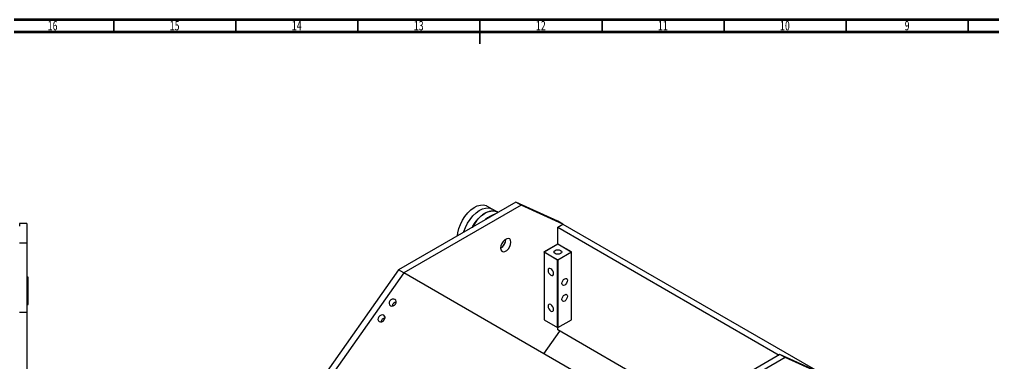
# Model space of a CAD drawing. Header units: millimetres. Extents: x 15 to 1192, y 5 to 836.
# Drawn here: x 410.8 to 809.9, y 695.1 to 836 of the extents above; entities that cross this region are included whole.
import ezdxf

# ---------------------------------------------------------------- set-up
doc = ezdxf.new("R2010")
doc.units = ezdxf.units.MM
doc.styles.add('SLDTEXTSTYLE0', font='TXT', dxfattribs={"width": 0.75})

msp = doc.modelspace()

# ---------------------------------------------------------------- linework, layer by layer
at = {"color": 7, "linetype": 'Continuous', "lineweight": 70}
for p, q in [((15, 836), (1184, 836)), ((20, 831), (1179, 831))]:
    msp.add_line(p, q, dxfattribs=at)
at = {"color": 7, "linetype": 'Continuous', "lineweight": 35}
for p, q in [((449.5, 831), (449.5, 836)), ((499.5, 831), (499.5, 836)), ((549.5, 831), (549.5, 836)), ((599.5, 836), (599.5, 826)), ((599.5, 831), (599.5, 836)), ((649.5, 831), (649.5, 836)), ((699.5, 831), (699.5, 836)), ((749.5, 831), (749.5, 836)), ((799.5, 831), (799.5, 836))]:
    msp.add_line(p, q, dxfattribs=at)
at = {"color": 7, "linetype": 'Continuous', "lineweight": 25}
for p, q in [((614.21, 761.22), (566.18, 733.5)), ((616.33, 760), (568.3, 732.27)), ((604.46, 758.4), (602.33, 759.63)), ((606.58, 757.18), (604.46, 758.4)), ((616.33, 760), (614.21, 761.22)), ((631.36, 753.45), (614.21, 761.22)), ((633.48, 752.22), (616.33, 760)), ((606.89, 757), (606.58, 757.18)), ((413.84, 752.45), (410.84, 752.45)), ((410.84, 752.45), (410.84, 751.39)), ((413.84, 752.45), (413.84, 744.47)), ((633.48, 752.22), (631.36, 753.45)), ((631.36, 751), (633.48, 752.22)), ((631.36, 751), (722.12, 698.61)), ((631.36, 744), (631.36, 751)), ((633.48, 752.22), (739.54, 690.99)), ((413.84, 744.47), (410.84, 744.47)), ((413.84, 744.47), (413.84, 716.03)), ((631.31, 743.98), (625.79, 740.8)), ((631.36, 743.98), (625.84, 740.79)), ((636.87, 740.79), (631.36, 743.98)), ((636.92, 740.8), (631.41, 743.98)), ((625.74, 740.71), (625.74, 713.11)), ((631.29, 737.49), (625.77, 740.67)), ((625.77, 740.67), (625.77, 713.07)), ((625.84, 740.79), (631.36, 737.61)), ((631.36, 737.61), (636.87, 740.79)), ((636.94, 740.67), (631.43, 737.49)), ((636.94, 713.07), (636.94, 740.67)), ((636.97, 713.11), (636.97, 740.71)), ((631.29, 709.89), (631.29, 737.49)), ((631.43, 737.49), (631.43, 709.89)), ((414.44, 730.55), (413.84, 730.55)), ((414.44, 719.67), (414.44, 730.55)), ((566.18, 733.5), (508.65, 652.11)), ((568.3, 732.27), (510.77, 650.89)), ((568.34, 732.25), (510.81, 650.87)), ((568.3, 732.27), (566.18, 733.5)), ((674.37, 671.04), (568.34, 732.25)), ((413.84, 719.35), (414.44, 719.35)), ((414.44, 719.35), (414.44, 719.67)), ((413.84, 716.03), (410.84, 716.03)), ((413.84, 716.03), (413.84, 605.04)), ((625.77, 713.07), (631.29, 709.89)), ((625.79, 713.03), (631.31, 709.84)), ((631.41, 709.84), (636.92, 713.03)), ((631.43, 709.89), (636.94, 713.07)), ((625.71, 699.13), (632.25, 708.37)), ((631.36, 708.88), (631.36, 709.83)), ((685.64, 677.55), (631.36, 708.88)), ((722.4, 698.77), (674.37, 671.04)), ((724.52, 697.54), (722.4, 698.77)), ((739.54, 690.99), (722.4, 698.77)), ((724.52, 697.54), (676.49, 669.82)), ((741.67, 689.77), (724.52, 697.54))]:
    msp.add_line(p, q, dxfattribs=at)
at = {"color": 7, "linetype": 'Continuous', "lineweight": 25, "flags": 128}
for points in [[(590.28, 747.41), (590.42, 748.69), (590.82, 750.39), (591.46, 752.11), (592.3, 753.79), (593.32, 755.37), (594.48, 756.79), (595.75, 758.01), (597.07, 758.97), (598.4, 759.65), (599.69, 760.03), (600.9, 760.08), (601.98, 759.8), (602.33, 759.63)], [(592.87, 748.9), (592.94, 749.17), (593.58, 750.89), (594.42, 752.57), (595.44, 754.15), (596.6, 755.57), (597.87, 756.78), (599.19, 757.75), (600.52, 758.43), (601.81, 758.8), (603.02, 758.85), (604.1, 758.58), (604.46, 758.4)], [(592.87, 748.9), (592.94, 749.17), (593.58, 750.89), (594.42, 752.57), (595.44, 754.15), (596.6, 755.57), (597.87, 756.78), (599.19, 757.75), (600.52, 758.43), (601.81, 758.8), (603.02, 758.85), (604.1, 758.58), (604.46, 758.4)], [(606.58, 757.18), (605.64, 757.55), (604.47, 757.64), (603.19, 757.4), (601.86, 756.84), (600.52, 755.98), (599.22, 754.85), (598, 753.49), (596.91, 751.95), (596.28, 750.87)], [(596.28, 750.87), (596.54, 751.34), (597.56, 752.92), (598.73, 754.34), (599.99, 755.56), (601.31, 756.52), (602.64, 757.2), (603.93, 757.58), (605.14, 757.63), (606.23, 757.35), (606.58, 757.18)], [(612.18, 744.84), (612.06, 745.61), (611.69, 746.13), (611.12, 746.35), (610.43, 746.24), (609.69, 745.82), (609, 745.13), (608.44, 744.26), (608.07, 743.31), (607.94, 742.39), (608.07, 741.63), (608.44, 741.11), (609, 740.89), (609.69, 740.99), (610.43, 741.42), (611.12, 742.11), (611.69, 742.98), (612.06, 743.93), (612.18, 744.84)], [(630.23, 740.14), (629.88, 740.44), (629.76, 740.79), (629.88, 741.15), (630.23, 741.45), (630.74, 741.65), (631.36, 741.72), (631.97, 741.65), (632.49, 741.45), (632.83, 741.15), (632.96, 740.79), (632.83, 740.44), (632.49, 740.14), (631.97, 739.94), (631.36, 739.87), (630.74, 739.94), (630.23, 740.14)], [(628.53, 733.94), (628.1, 734.09), (627.73, 734.01), (627.48, 733.73), (627.4, 733.28), (627.48, 732.73), (627.73, 732.17), (628.1, 731.67), (628.53, 731.32), (628.96, 731.17), (629.33, 731.24), (629.57, 731.53), (629.66, 731.98), (629.57, 732.53), (629.33, 733.09), (628.96, 733.59), (628.53, 733.94)], [(633.05, 727.89), (633.14, 728.44), (633.39, 729.01), (633.75, 729.5), (634.19, 729.85), (634.62, 730), (634.99, 729.93), (635.23, 729.65), (635.32, 729.2), (635.23, 728.65), (634.99, 728.08), (634.62, 727.59), (634.19, 727.24), (633.75, 727.09), (633.39, 727.16), (633.14, 727.44), (633.05, 727.89)], [(633.05, 721.36), (633.14, 721.91), (633.39, 722.48), (633.75, 722.97), (634.19, 723.32), (634.62, 723.47), (634.99, 723.4), (635.23, 723.12), (635.32, 722.67), (635.23, 722.12), (634.99, 721.55), (634.62, 721.06), (634.19, 720.71), (633.75, 720.56), (633.39, 720.63), (633.14, 720.91), (633.05, 721.36)], [(562.81, 718.8), (563.31, 718.65), (563.88, 718.71), (564.42, 718.99), (564.86, 719.44), (565.12, 719.98), (565.17, 720.55), (565, 721.04), (564.64, 721.39), (564.14, 721.54), (563.57, 721.47), (563.03, 721.19), (562.59, 720.75), (562.33, 720.2), (562.28, 719.64), (562.45, 719.14), (562.81, 718.8)], [(628.53, 719.24), (628.1, 719.39), (627.73, 719.32), (627.48, 719.03), (627.4, 718.58), (627.48, 718.03), (627.73, 717.47), (628.1, 716.97), (628.53, 716.62), (628.96, 716.47), (629.33, 716.55), (629.57, 716.83), (629.66, 717.28), (629.57, 717.83), (629.33, 718.39), (628.96, 718.89), (628.53, 719.24)], [(558.23, 712.32), (558.73, 712.17), (559.3, 712.24), (559.84, 712.51), (560.28, 712.96), (560.54, 713.51), (560.59, 714.07), (560.42, 714.56), (560.06, 714.91), (559.56, 715.06), (558.99, 714.99), (558.45, 714.71), (558.01, 714.27), (557.75, 713.72), (557.7, 713.16), (557.87, 712.67), (558.23, 712.32)]]:
    msp.add_lwpolyline(points, dxfattribs=at)
at = {"color": 7, "linetype": 'Continuous', "lineweight": 25}
for centre, radius, start, end in [((608.14, 747.46), 9.16, 106.0427, 133.9519), ((608.14, 747.46), 9.16, 106.0427, 133.9519), ((605.62, 746.19), 4.45, 301.5067, 358.4987), ((605.52, 746.24), 4.55, 302.1833, 357.8167), ((631.36, 743.9), 0.1, 60.0027, 119.9973), ((631.33, 743.94), 0.0503, 54.3818, 114.314), ((631.39, 743.94), 0.0503, 65.686, 125.6182), ((625.84, 740.71), 0.1, 119.9973, 180), ((625.79, 740.72), 0.0503, 185.6948, 245.6253), ((625.92, 740.66), 0.154, 122.6055, 177.3945), ((625.81, 740.75), 0.0503, 54.3818, 114.314), ((636.9, 740.75), 0.0503, 65.686, 125.6182), ((636.79, 740.66), 0.154, 2.6055, 57.3945), ((636.87, 740.71), 0.1, 0, 60.0027), ((636.92, 740.72), 0.0503, 294.3747, 354.3052), ((631.44, 737.48), 0.154, 122.6055, 177.3945), ((631.36, 737.62), 0.154, 242.6097, 297.3903), ((631.27, 737.48), 0.154, 2.6055, 57.3945), ((565.35, 718.44), 1.84, 95.5082, 173.6211), ((560.77, 711.96), 1.84, 95.5082, 173.6211), ((625.84, 713.11), 0.1, 180, 240.0027), ((625.79, 713.12), 0.0503, 185.6948, 245.6253), ((625.82, 713.07), 0.0503, 174.3796, 234.302), ((636.87, 713.11), 0.1, 299.9973, 0), ((636.89, 713.07), 0.0503, 305.698, 5.6204), ((636.92, 713.12), 0.0503, 294.3747, 354.3052), ((631.36, 710.02), 0.154, 242.6097, 297.3903), ((631.34, 709.88), 0.0503, 174.3796, 234.302), ((631.36, 709.93), 0.1, 240.0027, 299.9973), ((631.38, 709.88), 0.0503, 305.698, 5.6204)]:
    msp.add_arc(centre, radius, start, end, dxfattribs=at)

# ---------------------------------------------------------------- texts
at = {"color": 7, "linetype": 'Continuous', "lineweight": 0, "attachment_point": 2, "style": 'SLDTEXTSTYLE0'}
for s, insert, char_height in [('16', (424.42, 835.51), 3.969), ('15', (474.42, 835.51), 3.969), ('14', (524.42, 835.51), 3.969), ('13', (574.42, 835.51), 3.969), ('12', (624.42, 835.51), 3.969), ('11', (674.42, 835.51), 3.969), ('10', (724.42, 835.51), 3.969), ('9', (774.46, 835.51), 3.97)]:
    msp.add_mtext(s, dxfattribs=dict(at, insert=insert, char_height=char_height))

doc.saveas('drawing.dxf')
